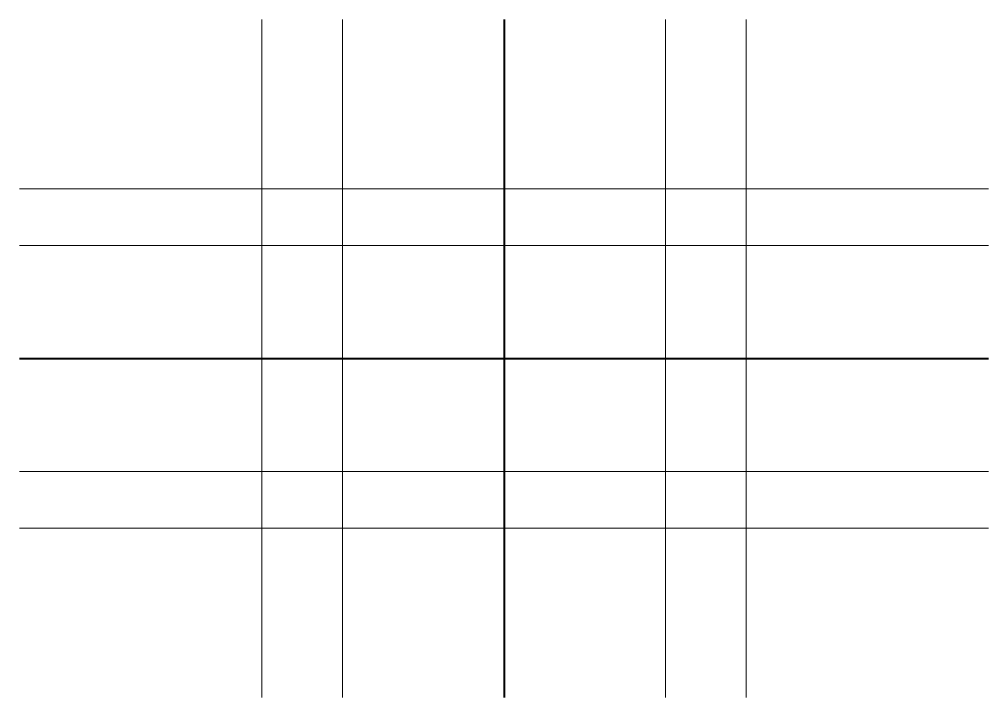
# Model space of a CAD drawing. Header units: inches. Extents: x -54 to 15382, y 469 to 41738.
# Drawn here: x 12 to 372, y 3608.5 to 3860.5 of the extents above; entities that cross this region are included whole.
import ezdxf

# ---------------------------------------------------------------- set-up
doc = ezdxf.new("R2010")
doc.units = ezdxf.units.IN
doc.header["$MEASUREMENT"] = 0
for name, color, linetype, lineweight in [('1', 7, 'Continuous', 9), ('2', 7, 'Continuous', 18), ('4', 7, 'Continuous', 40)]:
    doc.layers.add(name, color=color, linetype=linetype, lineweight=lineweight)

msp = doc.modelspace()

# ---------------------------------------------------------------- linework, layer by layer
at = {"layer": '1', "color": 250, "ltscale": 0.1}
for p, q in [((102.0000785, 3608.5008975), (102.0000785, 3860.5008975)), ((282.0000785, 3608.5008975), (282.0000785, 3860.5008975)), ((372.0000785, 3797.5008975), (12.0000785, 3797.5008975)), ((372.0000785, 3671.5008975), (12.0000785, 3671.5008975))]:
    msp.add_line(p, q, dxfattribs=at)
at = {"layer": '2', "color": 252, "ltscale": 0.1}
for p, q in [((132.0000785, 3860.5008975), (132.0000785, 3608.5008975)), ((252.0000785, 3860.5008975), (252.0000785, 3608.5008975)), ((12.0000785, 3776.5008975), (372.0000785, 3776.5008975)), ((12.0000785, 3692.5008975), (372.0000785, 3692.5008975))]:
    msp.add_line(p, q, dxfattribs=at)
at = {"layer": '4', "ltscale": 0.1}
for p, q in [((192.0000785, 3860.5008975), (192.0000785, 3608.5008975)), ((12.0000785, 3734.5008975), (372.0000785, 3734.5008975))]:
    msp.add_line(p, q, dxfattribs=at)

doc.saveas('drawing.dxf')
